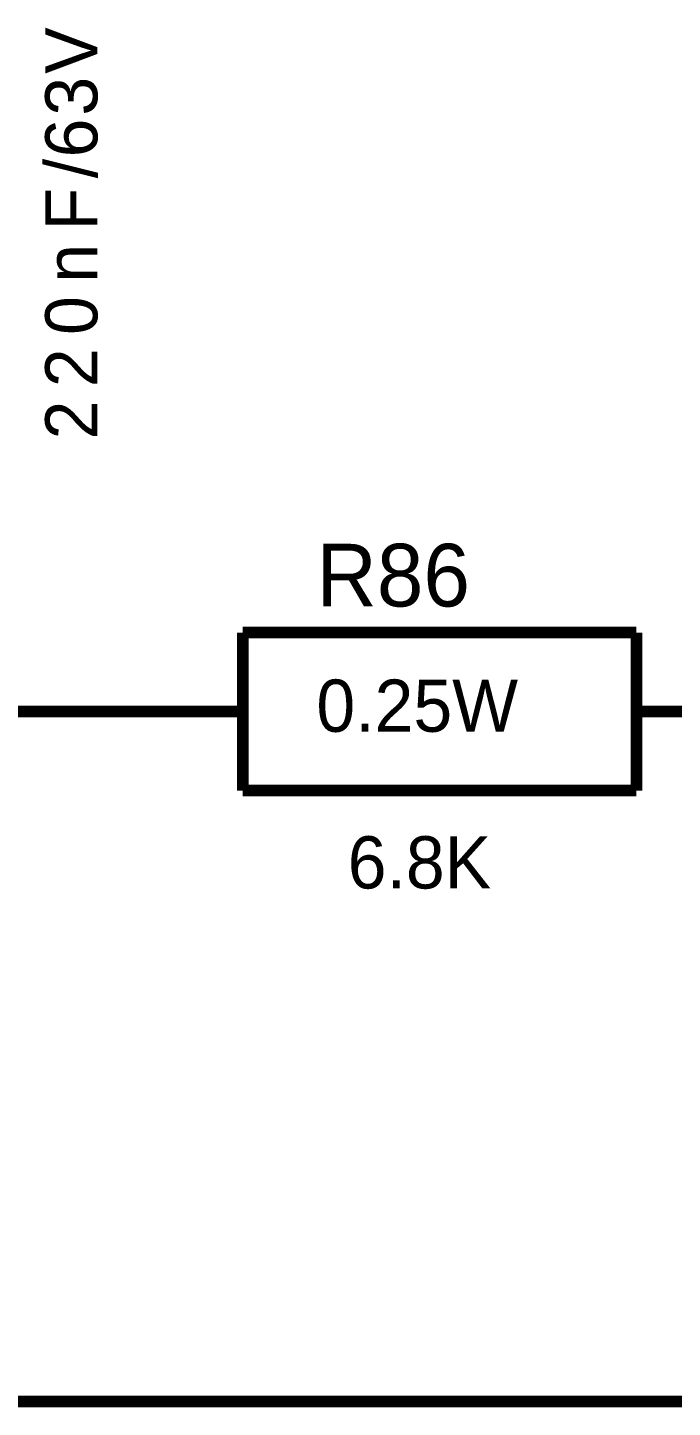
# Model space of a CAD drawing. Header units: millimetres. Extents: x 0 to 420, y 0 to 297.
# Drawn here: x 129.58 to 145.95, y 62.34 to 97.35 of the extents above; entities that cross this region are included whole.
import ezdxf

# ---------------------------------------------------------------- set-up
doc = ezdxf.new("R2010")
doc.units = ezdxf.units.MM
doc.layers.add('Sheet', color=255, linetype='Continuous')

msp = doc.modelspace()

# ---------------------------------------------------------------- linework, layer by layer
at = {"layer": 'Sheet', "const_width": 0.3}
for points in [[(135.04, 82), (135.04, 77.992)], [(135.04, 82), (145.037, 82)], [(145.037, 82), (145.037, 77.992)], [(97.569, 79.996), (132.541, 79.996)], [(135.04, 79.996), (132.541, 79.996)], [(145.037, 79.996), (147.536, 79.996)], [(135.04, 77.992), (145.037, 77.992)], [(125.043, 62.493), (170.029, 62.493), (205.018, 62.493)]]:
    msp.add_lwpolyline(points, dxfattribs=at)

# ---------------------------------------------------------------- texts
at = {"layer": 'Sheet'}
for s, p in [('V', (131.349, 96.174)), ('3', (131.349, 95.114)), ('6', (131.349, 94.054)), ('/', (131.349, 93.525)), ('F', (131.349, 92.2)), ('n', (131.349, 90.875)), ('0', (131.349, 89.55)), ('2', (131.349, 88.226)), ('2', (131.349, 86.901))]:
    msp.add_text(s, height=1.325, rotation=90, dxfattribs=at).set_placement(p)
for s, height, p in [('R86', 1.5897, (136.91, 82.662)), ('0.25W', 1.3247, (136.91, 79.483)), ('6.8K', 1.3247, (137.705, 75.508))]:
    msp.add_text(s, height=height, dxfattribs=at).set_placement(p)

doc.saveas('drawing.dxf')
